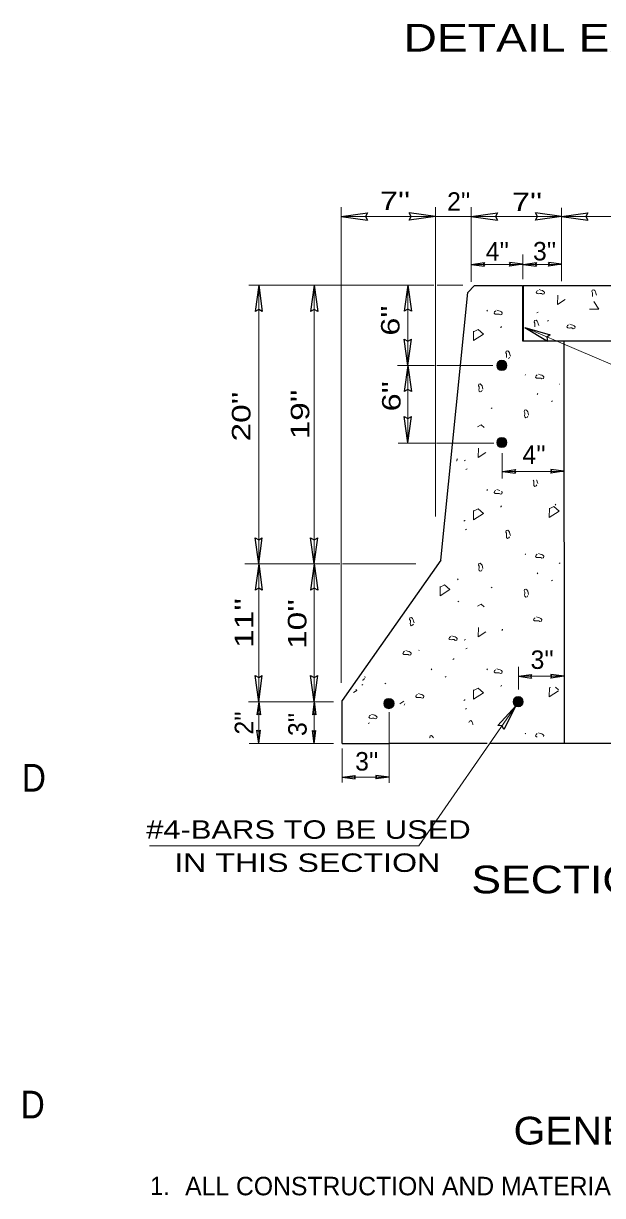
# Model space of a CAD drawing. Extents: x 444 to 815, y -532 to -224.
# Drawn here: x 723.2 to 760.8, y -427.1 to -351 of the extents above; entities that cross this region are included whole.
import ezdxf

# ---------------------------------------------------------------- set-up
doc = ezdxf.new("R2010")
doc.units = 0
doc.header["$LTSCALE"] = 0.48
for name, color, linetype, lineweight in [('1', 7, 'Continuous', 13), ('15', 7, 'Continuous', 25), ('16', 7, 'Continuous', 25)]:
    doc.layers.add(name, color=color, linetype=linetype, lineweight=lineweight)

msp = doc.modelspace()

# ---------------------------------------------------------------- hatches: boundary and pattern name
at = {"layer": '1'}
for points in [[(754.5643, -373.164, 1), (753.8987, -373.164, 1)], [(754.5643, -378.1678, 1), (753.8987, -378.1678, 1)], [(747.237, -395.1178, 1), (746.5713, -395.1178, 1)], [(755.6284, -394.9961, 1), (754.9627, -394.9961, 1)]]:
    msp.add_hatch(color=256, dxfattribs=at).paths.add_polyline_path(points)

# ---------------------------------------------------------------- linework, layer by layer
for p, q in [((743.8039, -393.7762), (743.8039, -362.8942)), ((749.9239, -382.9762), (749.9239, -362.8942)), ((752.2459, -367.7409), (752.2459, -362.8921)), ((758.1139, -367.6987), (758.1139, -362.9437)), ((743.8039, -363.5002), (769.6519, -363.5002)), ((755.6043, -367.5723), (755.6043, -365.9708)), ((752.2459, -366.6043), (755.3448, -366.6043)), ((758.1139, -366.6043), (755.3448, -366.6043)), ((749.8217, -367.9462), (737.8078, -367.9462)), ((742.0489, -367.9642), (742.0489, -385.9682)), ((748.1239, -367.9462), (748.1239, -373.1662)), ((751.6983, -367.9462), (750.0306, -367.9462)), ((771.7149, -377.5262), (755.7178, -370.7141)), ((749.8628, -373.1662), (747.4636, -373.1662)), ((748.1239, -378.1882), (748.1239, -373.1662)), ((753.6512, -373.1662), (750.0149, -373.1662)), ((757.9523, -374.3897), (757.968, -374.3804)), ((749.8781, -378.2062), (747.5083, -378.2062)), ((753.7167, -378.2062), (749.9997, -378.2062)), ((754.2459, -380.5167), (754.2459, -378.8687)), ((754.2459, -380.0422), (758.2579, -380.0422)), ((743.7058, -386.0542), (737.5579, -386.0542)), ((742.0489, -385.9682), (742.0489, -395.0815)), ((748.6459, -386.0542), (743.8882, -386.0542)), ((745.3603, -393.4232), (745.3419, -393.3682)), ((755.3059, -394.2082), (755.3059, -392.7248)), ((755.3059, -393.3442), (758.2692, -393.3442)), ((757.4025, -394.0707), (757.359, -394.0925)), ((757.9025, -394.2216), (757.7143, -394.0603)), ((743.3081, -395.0002), (737.7919, -395.0002)), ((738.4489, -397.7002), (738.4489, -394.9494)), ((742.0489, -397.7182), (742.0489, -395.0815)), ((747.6119, -395.1349), (747.8776, -394.9611)), ((746.9089, -395.6764), (746.9089, -400.2741)), ((743.3081, -397.7182), (737.8204, -397.7182)), ((743.8642, -398.0407), (743.8642, -400.2477)), ((743.8642, -399.8962), (746.9089, -399.8962))]:
    msp.add_line(p, q, dxfattribs=at)
at = {"layer": '1', "lineweight": 25}
for p, q in [((743.8045, -363.5001), (745.5075, -363.2661)), ((743.8045, -363.5001), (745.5075, -363.7341)), ((749.9238, -363.5002), (748.2208, -363.2662)), ((749.9238, -363.5002), (748.2208, -363.7342)), ((752.2476, -363.5002), (753.9506, -363.2662)), ((752.2476, -363.5002), (753.9506, -363.7342)), ((758.1132, -363.5), (756.4102, -363.266)), ((758.1132, -363.5), (756.4102, -363.734)), ((758.1147, -363.5), (759.8177, -363.266)), ((758.1147, -363.5), (759.8177, -363.734)), ((752.2461, -366.6047), (753.0976, -366.4877)), ((752.2461, -366.6047), (753.0976, -366.7217)), ((755.5876, -366.6039), (754.7361, -366.4869)), ((755.5876, -366.6039), (754.7361, -366.7209)), ((755.6214, -366.6047), (756.4729, -366.4877)), ((755.6214, -366.6047), (756.4729, -366.7217)), ((758.1138, -366.6039), (757.2623, -366.4869)), ((758.1138, -366.6039), (757.2623, -366.7209)), ((738.4489, -367.9642), (738.2149, -369.6672)), ((738.4489, -367.9642), (738.6829, -369.6672)), ((742.0489, -367.9643), (741.8149, -369.6673)), ((742.0489, -367.9643), (742.2829, -369.6673)), ((748.1239, -367.9462), (747.8899, -369.6492)), ((748.1239, -367.9462), (748.3579, -369.6492)), ((755.6209, -367.9732), (766.3219, -367.9732)), ((755.6209, -367.9732), (755.6209, -371.5632)), ((755.7178, -370.715), (757.3752, -371.1709)), ((755.7178, -370.715), (757.1908, -371.601)), ((748.1239, -373.1662), (747.8899, -371.4632)), ((748.1239, -373.1662), (748.3579, -371.4632)), ((758.2669, -371.5732), (763.6655, -371.5732)), ((748.1239, -373.1662), (747.8899, -374.8692)), ((748.1239, -373.1662), (748.3579, -374.8692)), ((748.124, -378.187), (747.89, -376.484)), ((748.124, -378.187), (748.358, -376.484)), ((754.2691, -380.0426), (755.1206, -379.9256)), ((754.2691, -380.0426), (755.1206, -380.1596)), ((758.2578, -380.0417), (757.4063, -379.9247)), ((758.2578, -380.0417), (757.4063, -380.1587)), ((738.4489, -386.0539), (738.2149, -384.3509)), ((738.4489, -386.0539), (738.6829, -384.3509)), ((742.0489, -386.0542), (741.8149, -384.3512)), ((742.0489, -386.0542), (742.2829, -384.3512)), ((738.4489, -386.0545), (738.2149, -387.7575)), ((738.4489, -386.0545), (738.6829, -387.7575)), ((742.0489, -386.0542), (741.8149, -387.7572)), ((742.0489, -386.0542), (742.2829, -387.7572)), ((750.2757, -385.8096), (743.8669, -394.9177)), ((738.449, -394.9993), (738.215, -393.2963)), ((738.449, -394.9993), (738.683, -393.2963)), ((742.0488, -394.9999), (741.8148, -393.2969)), ((742.0488, -394.9999), (742.2828, -393.2969)), ((755.3061, -393.3442), (756.1576, -393.2272)), ((755.3061, -393.3442), (756.1576, -393.4612)), ((758.2692, -393.3442), (757.4177, -393.2272)), ((758.2692, -393.3442), (757.4177, -393.4612)), ((738.4488, -395.0007), (738.3318, -395.8522)), ((738.4488, -395.0007), (738.5658, -395.8522)), ((742.0488, -395.0004), (741.9318, -395.8519)), ((742.0488, -395.0004), (742.1658, -395.8519)), ((743.8669, -397.7002), (743.8669, -394.9177)), ((755.1417, -395.2747), (753.9786, -396.5406)), ((755.1417, -395.2747), (754.3631, -396.8073)), ((738.4493, -397.7), (738.3323, -396.8485)), ((738.4493, -397.7), (738.5663, -396.8485)), ((742.0493, -397.718), (741.9323, -396.8665)), ((742.0493, -397.718), (742.1663, -396.8665)), ((743.8669, -397.7002), (746.8658, -397.7002)), ((753.2801, -397.7002), (746.9447, -397.7002)), ((768.5546, -397.7002), (753.4929, -397.7002)), ((743.8642, -399.8962), (744.7157, -399.7792)), ((743.8642, -399.8962), (744.7157, -400.0132)), ((746.9089, -399.8962), (746.0574, -399.7792)), ((746.9089, -399.8962), (746.0574, -400.0132))]:
    msp.add_line(p, q, dxfattribs=at)
for points in [[(745.5075, -363.2661), (745.3758, -363.5025), (745.5075, -363.7341)], [(748.2208, -363.7342), (748.3526, -363.4977), (748.2208, -363.2662)], [(753.9506, -363.2662), (753.8188, -363.5026), (753.9506, -363.7342)], [(756.4102, -363.734), (756.5419, -363.4976), (756.4102, -363.266)], [(759.8177, -363.266), (759.6859, -363.5024), (759.8177, -363.734)], [(753.0976, -366.4877), (753.0318, -366.606), (753.0976, -366.7217)], [(754.7361, -366.7209), (754.802, -366.6027), (754.7361, -366.4869)], [(756.4729, -366.4877), (756.4071, -366.606), (756.4729, -366.7217)], [(757.2623, -366.7209), (757.3282, -366.6027), (757.2623, -366.4869)], [(750.2757, -385.8096), (752.0164, -368.4311), (752.4663, -367.9812), (755.5669, -367.9724)], [(755.5669, -367.9724), (755.5669, -371.5722), (758.2662, -371.5722), (758.2698, -397.6821)], [(738.6829, -369.6672), (738.4465, -369.5354), (738.2149, -369.6672)], [(742.2829, -369.6673), (742.0465, -369.5356), (741.8149, -369.6673)], [(748.3579, -369.6492), (748.1215, -369.5174), (747.8899, -369.6492)], [(757.3752, -371.1709), (757.1609, -371.3362), (757.1908, -371.601)], [(747.8899, -371.4632), (748.1263, -371.5949), (748.3579, -371.4632)], [(748.3579, -374.8692), (748.1215, -374.7374), (747.8899, -374.8692)], [(747.89, -376.484), (748.1264, -376.6157), (748.358, -376.484)], [(755.1206, -379.9256), (755.0548, -380.0438), (755.1206, -380.1596)], [(757.4063, -380.1587), (757.4722, -380.0406), (757.4063, -379.9247)], [(738.2149, -384.3509), (738.4513, -384.4827), (738.6829, -384.3509)], [(741.8149, -384.3512), (742.0513, -384.4829), (742.2829, -384.3512)], [(738.6829, -387.7575), (738.4465, -387.6257), (738.2149, -387.7575)], [(742.2829, -387.7572), (742.0465, -387.6254), (741.8149, -387.7572)], [(738.215, -393.2963), (738.4514, -393.4281), (738.683, -393.2963)], [(741.8148, -393.2969), (742.0512, -393.4287), (742.2828, -393.2969)], [(756.1576, -393.2272), (756.0918, -393.3454), (756.1576, -393.4612)], [(757.4177, -393.4612), (757.4836, -393.343), (757.4177, -393.2272)], [(738.5658, -395.8522), (738.4476, -395.7864), (738.3318, -395.8522)], [(742.1658, -395.8519), (742.0476, -395.7861), (741.9318, -395.8519)], [(738.3323, -396.8485), (738.4506, -396.9144), (738.5663, -396.8485)], [(741.9323, -396.8665), (742.0506, -396.9324), (742.1663, -396.8665)], [(754.3631, -396.8073), (754.244, -396.5643), (753.9786, -396.5406)], [(744.7157, -399.7792), (744.6498, -399.8974), (744.7157, -400.0132)], [(746.0574, -400.0132), (746.1233, -399.895), (746.0574, -399.7792)]]:
    msp.add_lwpolyline(points, dxfattribs=at)
at = {"layer": '1'}
for points in [[(738.4489, -367.9642), (738.4489, -386.0342), (738.4489, -394.9494)], [(756.6562, -368.2482), (756.7679, -368.2854), (756.8671, -368.3101), (756.9418, -368.3595), (757.0038, -368.4218), (756.9788, -368.521), (756.8798, -368.5458), (756.805, -368.4962), (756.706, -368.4964), (756.619, -368.5086), (756.5323, -368.4962), (756.4704, -368.4342), (756.5075, -368.3472), (756.5817, -368.2977)], [(760.378, -368.5971), (760.3409, -368.4854), (760.3159, -368.3862), (760.2664, -368.3117), (760.2041, -368.2494), (760.1051, -368.2745), (760.0803, -368.3738), (760.1297, -368.4484), (760.1297, -368.5474), (760.1174, -368.6344), (760.1248, -368.6862)], [(757.8645, -368.6154), (757.8525, -369.2126), (758.3443, -368.8907)], [(759.9293, -369.5064), (760.5264, -369.5184), (760.2046, -369.0267)], [(753.2694, -369.6519), (753.3128, -369.5786), (753.3128, -369.5752)], [(753.9159, -369.5834), (754.0277, -369.6207), (754.1268, -369.6453), (754.2015, -369.6947), (754.2635, -369.7571), (754.2386, -369.8562), (754.1396, -369.8811), (754.0648, -369.8315), (753.9658, -369.8317), (753.8788, -369.8438), (753.792, -369.8315), (753.7302, -369.7695), (753.7673, -369.6825), (753.8414, -369.633)], [(756.5111, -369.7439), (756.5843, -369.7004), (756.5876, -369.7005)], [(756.6282, -370.5818), (756.5911, -370.4702), (756.5661, -370.3709), (756.5166, -370.2965), (756.4543, -370.2342), (756.3553, -370.2592), (756.3304, -370.3586), (756.3798, -370.4332), (756.3798, -370.5322), (756.3676, -370.6192), (756.3749, -370.671)], [(757.1962, -370.2852), (757.2693, -370.2417), (757.2727, -370.2417)], [(758.6393, -370.4856), (758.751, -370.5228), (758.8502, -370.5475), (758.9248, -370.5969), (758.9868, -370.6592), (758.9619, -370.7584), (758.8629, -370.7832), (758.7881, -370.7337), (758.6891, -370.7338), (758.6021, -370.746), (758.5153, -370.7337), (758.4535, -370.6717), (758.4906, -370.5847), (758.5648, -370.5352)], [(752.4013, -370.9443), (752.3893, -371.5521), (753.0342, -371.1302), (752.6869, -370.8322), (752.4388, -370.9564)], [(754.2035, -370.6408), (754.1603, -370.714), (754.1602, -370.7173)], [(754.7893, -372.5667), (754.7523, -372.455), (754.7273, -372.3557), (754.6778, -372.2813), (754.6154, -372.219), (754.5164, -372.2441), (754.4916, -372.3434), (754.541, -372.418), (754.541, -372.517), (754.5288, -372.604), (754.5361, -372.6558)], [(754.6713, -372.7236), (754.6901, -372.7155), (754.7398, -372.6412)], [(753.0083, -374.7047), (752.9712, -374.5932), (752.9463, -374.4938), (752.8968, -374.4193), (752.8348, -374.3575), (752.7355, -374.3822), (752.7106, -374.4814), (752.7603, -374.5559), (752.7603, -374.6551), (752.7478, -374.7422), (752.7603, -374.8287), (752.8223, -374.891), (752.9093, -374.8537), (752.9587, -374.7793)], [(755.7522, -373.803), (755.7738, -373.7664), (755.7738, -373.7647)], [(756.6095, -373.7369), (756.7213, -373.7742), (756.8205, -373.7988), (756.8951, -373.8482), (756.9572, -373.9106), (756.9323, -374.0097), (756.8332, -374.0345), (756.7584, -373.985), (756.6593, -373.9851), (756.5724, -373.9972), (756.4855, -373.985), (756.4238, -373.9229), (756.4608, -373.836), (756.535, -373.7865)], [(756.5368, -375.0605), (756.5801, -374.987), (756.5803, -374.9837)], [(757.4486, -375.5179), (757.5218, -375.4744), (757.5251, -375.4745)], [(753.5305, -375.9689), (753.6037, -375.9254), (753.607, -375.9255)], [(755.9735, -376.388), (755.9365, -376.2762), (755.9118, -376.1772), (755.8622, -376.1023), (755.8001, -376.0406), (755.7007, -376.0652), (755.676, -376.1647), (755.7255, -376.239), (755.7256, -376.3381), (755.7132, -376.4253), (755.7255, -376.5119), (755.7878, -376.5742), (755.8746, -376.537), (755.9241, -376.4623)], [(753.0919, -377.1882), (752.8982, -377.0224), (752.6498, -377.1465)], [(752.7085, -378.5395), (752.6965, -379.1367), (753.1883, -378.8148)], [(751.3063, -379.2211), (751.3363, -379.2512), (751.3113, -379.3503), (751.2928, -379.355)], [(751.7958, -379.3557), (751.869, -379.3122), (751.8723, -379.3124)], [(751.9, -379.9182), (751.9732, -379.8747), (751.9765, -379.8747)], [(756.2665, -380.6056), (756.2648, -380.6126), (756.3143, -380.6871), (756.3143, -380.786), (756.302, -380.8732), (756.3144, -380.9598), (756.3766, -381.0217), (756.4633, -380.9847), (756.5132, -380.9104)], [(756.5628, -380.8359), (756.5253, -380.7241), (756.5006, -380.625), (756.4877, -380.6056)], [(753.2694, -381.2947), (753.3128, -381.2214), (753.3128, -381.218)], [(754.2091, -381.3452), (754.2635, -381.3999), (754.2386, -381.4991), (754.1396, -381.5239), (754.0648, -381.4742), (753.9658, -381.4745), (753.8788, -381.4867), (753.792, -381.4742), (753.7302, -381.4122), (753.7673, -381.3252), (753.8414, -381.2758)], [(753.9159, -381.2262), (754.0277, -381.2635), (754.1009, -381.2817)], [(752.4013, -382.5872), (752.3893, -383.1949), (753.0342, -382.773), (752.6869, -382.4751), (752.4388, -382.5992)], [(754.2035, -382.2837), (754.1603, -382.3568), (754.1602, -382.3602)], [(757.3218, -382.4373), (757.3095, -383.0453), (757.9547, -382.6235), (757.607, -382.3257), (757.359, -382.4497)], [(757.7017, -382.2456), (757.745, -382.1725), (757.7448, -382.1691)], [(751.7683, -383.2857), (751.8414, -383.2422), (751.8448, -383.2423)], [(751.8723, -383.848), (751.9455, -383.8045), (751.9488, -383.8047)], [(754.7893, -384.2095), (754.7523, -384.0978), (754.7273, -383.9985), (754.6778, -383.9242), (754.6154, -383.8618), (754.5164, -383.8869), (754.4916, -383.9862), (754.541, -384.0608), (754.541, -384.1597), (754.5288, -384.2468), (754.541, -384.3335), (754.6033, -384.3957), (754.6901, -384.3583), (754.7398, -384.284)], [(755.7522, -385.4458), (755.7738, -385.4092), (755.7738, -385.4076)], [(756.6095, -385.3797), (756.7213, -385.417), (756.8205, -385.4417), (756.8951, -385.4911), (756.9572, -385.5534), (756.9323, -385.6526), (756.8332, -385.6773), (756.7584, -385.6277), (756.6593, -385.6279), (756.5724, -385.6401), (756.4855, -385.6277), (756.4238, -385.5657), (756.4608, -385.4787), (756.535, -385.4292)], [(753.0083, -386.3476), (752.9712, -386.236), (752.9463, -386.1367), (752.8968, -386.0622), (752.8348, -386.0002), (752.7355, -386.025), (752.7106, -386.1242), (752.7603, -386.1987), (752.7603, -386.2979), (752.7478, -386.385), (752.7603, -386.4716), (752.8223, -386.5337), (752.9093, -386.4965), (752.9587, -386.4222)], [(757.9523, -386.0325), (758.0254, -385.989), (758.0288, -385.9892)], [(751.3633, -387.0918), (751.4067, -387.0187), (751.4064, -387.0153)], [(756.5368, -386.7033), (756.5801, -386.6298), (756.5803, -386.6265)], [(757.4486, -387.1607), (757.5218, -387.1172), (757.5251, -387.1173)], [(750.2343, -387.5185), (750.222, -388.1265), (750.8672, -387.7046), (750.5195, -387.4068), (750.2715, -387.5307)], [(753.5305, -387.6117), (753.6037, -387.5682), (753.607, -387.5683)], [(755.9735, -388.0307), (755.9365, -387.919), (755.9118, -387.82), (755.8622, -387.7452), (755.8001, -387.6834), (755.7007, -387.708), (755.676, -387.8075), (755.7255, -387.8818), (755.7256, -387.9809), (755.7132, -388.0682), (755.7255, -388.1547), (755.7878, -388.217), (755.8746, -388.1797), (755.9241, -388.1052)], [(751.3735, -388.5232), (751.4467, -388.4797), (751.45, -388.4799)], [(753.0919, -388.8311), (752.8982, -388.6652), (752.6498, -388.7892)], [(748.5427, -389.8827), (748.5055, -389.771), (748.4805, -389.6717), (748.431, -389.5973), (748.3688, -389.535), (748.2697, -389.5601), (748.2448, -389.6594), (748.2943, -389.734), (748.2943, -389.833), (748.282, -389.9201), (748.2943, -390.0067), (748.3565, -390.0688), (748.4433, -390.0316), (748.493, -389.9572)], [(756.4758, -389.4923), (756.5877, -389.5296), (756.6868, -389.5542), (756.7614, -389.6037), (756.8234, -389.666), (756.7986, -389.7652), (756.6995, -389.79), (756.6248, -389.7403), (756.5257, -389.7405), (756.4387, -389.7527), (756.3519, -389.7403), (756.2901, -389.6783), (756.3272, -389.5913), (756.4013, -389.5419)], [(752.7088, -390.1714), (752.6965, -390.7795), (753.1883, -390.4577)], [(754.2388, -390.3729), (754.2822, -390.2998), (754.282, -390.2965)], [(750.9886, -390.7202), (751.1003, -390.7575), (751.1995, -390.7822), (751.2742, -390.8317), (751.3363, -390.894), (751.3113, -390.9932), (751.2123, -391.018), (751.1375, -390.9683), (751.0384, -390.9685), (750.9515, -390.9807), (750.8646, -390.9683), (750.8028, -390.9062), (750.84, -390.8193), (750.914, -390.7699)], [(751.7958, -390.9986), (751.869, -390.9551), (751.8723, -390.9552)], [(747.9961, -391.6762), (748.1078, -391.7135), (748.207, -391.7382), (748.2817, -391.7876), (748.3438, -391.8499), (748.3188, -391.9491), (748.2198, -391.9739), (748.145, -391.9242), (748.0459, -391.9245), (747.959, -391.9367), (747.8721, -391.9242), (747.8103, -391.8622), (747.8475, -391.7752), (747.9216, -391.7258)], [(748.8515, -391.68), (748.8731, -391.6435), (748.8732, -391.6417)], [(751.9, -391.561), (751.9732, -391.5175), (751.9765, -391.5176)], [(751.0516, -392.2667), (751.1248, -392.2232), (751.1281, -392.2233)], [(749.6362, -392.9375), (749.6794, -392.8641), (749.6795, -392.8607)], [(750.5479, -393.3949), (750.6211, -393.3514), (750.6244, -393.3515)], [(753.2694, -392.9375), (753.3128, -392.8642), (753.3128, -392.8607)], [(753.9159, -392.869), (754.0277, -392.9062), (754.1268, -392.931), (754.2015, -392.9804), (754.2635, -393.0427), (754.2386, -393.1419), (754.1396, -393.1667), (754.0648, -393.1171), (753.9658, -393.1172), (753.8788, -393.1295), (753.792, -393.1171), (753.7302, -393.0551), (753.7673, -392.9681), (753.8414, -392.9187)], [(745.1393, -393.9319), (745.2124, -393.8884), (745.2158, -393.8885)], [(745.1723, -393.6072), (745.1743, -393.6093), (745.2612, -393.5721), (745.3106, -393.4977)], [(746.6298, -393.8459), (746.703, -393.8024), (746.7063, -393.8025)], [(752.4013, -394.23), (752.3893, -394.8377), (753.0342, -394.4158), (752.6869, -394.1179), (752.4388, -394.242)], [(754.2035, -393.9265), (754.1603, -393.9997), (754.1602, -394.003)], [(757.3218, -394.0802), (757.3095, -394.6882), (757.9025, -394.3003)], [(744.6051, -394.4067), (744.8198, -394.2662), (744.7482, -394.2049)], [(748.8266, -394.4697), (748.9384, -394.507), (749.0375, -394.5317), (749.1123, -394.5811), (749.1743, -394.6434), (749.1493, -394.7426), (749.0503, -394.7674), (748.9755, -394.7177), (748.8765, -394.718), (748.7895, -394.7302), (748.7027, -394.7177), (748.6408, -394.6557), (748.678, -394.5687), (748.7521, -394.5193)], [(751.7683, -394.9285), (751.8414, -394.885), (751.8448, -394.8852)], [(755.1425, -395.2749), (748.8448, -404.3522), (731.3564, -404.3522)], [(747.9005, -395.2192), (747.9438, -395.1461), (747.9437, -395.1427)], [(751.8723, -395.4908), (751.9455, -395.4473), (751.9488, -395.4475)], [(745.5617, -396.4072), (745.6348, -396.3637), (745.6382, -396.3638)], [(745.782, -395.8172), (745.8938, -395.8545), (745.993, -395.8792), (746.0677, -395.9287), (746.1297, -395.991), (746.1048, -396.0902), (746.0058, -396.1149), (745.9309, -396.0653), (745.8319, -396.0655), (745.7449, -396.0777), (745.6581, -396.0653), (745.5963, -396.0032), (745.6334, -395.9163), (745.7075, -395.8668)], [(752.3673, -396.4847), (752.3598, -396.4623), (752.3348, -396.363), (752.2853, -396.2887), (752.223, -396.2263), (752.124, -396.2514), (752.1011, -396.343)], [(755.7522, -397.0887), (755.7738, -397.052), (755.7738, -397.0504)], [(756.5218, -397.2757), (756.4855, -397.2706), (756.4238, -397.2085), (756.4608, -397.1216), (756.535, -397.0721)], [(756.6095, -397.0225), (756.7213, -397.0597), (756.8205, -397.0845), (756.8951, -397.1339), (756.9572, -397.1962), (756.9428, -397.2536)], [(749.7913, -397.3437), (749.7885, -397.3322), (749.739, -397.2576), (749.6769, -397.1956), (749.5779, -397.2203), (749.5528, -397.3197), (749.5717, -397.3483)]]:
    msp.add_lwpolyline(points, dxfattribs=at)
for centre in [(754.2315, -373.164), (754.2315, -378.1678), (746.9042, -395.1178), (755.2956, -394.9961)]:
    msp.add_circle(centre, 0.3328, dxfattribs=at)

# ---------------------------------------------------------------- texts
for s, height, width, p in [('DETAIL EXPANSION JOINT', 1.8, 1.25, (747.8426, -352.7929)), ("7''", 1.2, 1.3, (746.325, -363.085)), ("7''", 1.2, 1.3, (754.8954, -363.1522)), ('D', 1.8, 0.9, (723.0715, -400.8337)), ('#4-BARS TO BE USED', 1.2, 1.25, (731.145, -403.8972)), ('IN THIS SECTION', 1.2, 1.3, (732.9669, -406.0468)), ('SECTION C-C', 1.8, 1.2, (752.2547, -407.4382)), ('D', 1.8, 0.9, (722.9978, -422.0507)), ('1.', 1.2, 0.95, (731.3987, -427.0295))]:
    msp.add_text(s, height=height, dxfattribs=dict(at, width=width)).set_placement(p)
for s, p in [("2''", (750.6805, -363.1272)), ("4''", (753.1893, -366.364)), ("3''", (756.2571, -366.3492)), ("4''", (755.5729, -379.5557)), ("3''", (756.1, -392.8685)), ("3''", (744.7117, -399.4668))]:
    msp.add_text(s, height=1.2, dxfattribs=at).set_placement(p)
for s, width, p in [("6''", 1.3, (747.5908, -371.2293)), ("6''", 1.3, (747.6572, -376.1427)), ("20''", 1.35, (737.9118, -378.1029)), ("19''", 1.35, (741.7313, -377.9671)), ("11''", 1.35, (738.093, -391.504)), ("10''", 1.35, (741.544, -391.5707))]:
    msp.add_text(s, height=1.2, rotation=90, dxfattribs=dict(at, width=width)).set_placement(p)
for s, p in [("2''", (738.0916, -397.1291)), ("3''", (741.5618, -397.2242))]:
    msp.add_text(s, height=1.2, rotation=90, dxfattribs=at).set_placement(p)
at = {"layer": '15'}
msp.add_text('ALL CONSTRUCTION AND MATERIAL SHALL BE IN ACCORDANCE WITH', height=1.2, dxfattribs=at).set_placement((733.6732, -427.04))
at = {"layer": '16', "width": 1.1}
msp.add_text('GENERAL NOTES', height=1.8, dxfattribs=at).set_placement((754.9948, -423.7429))

doc.saveas('drawing.dxf')
